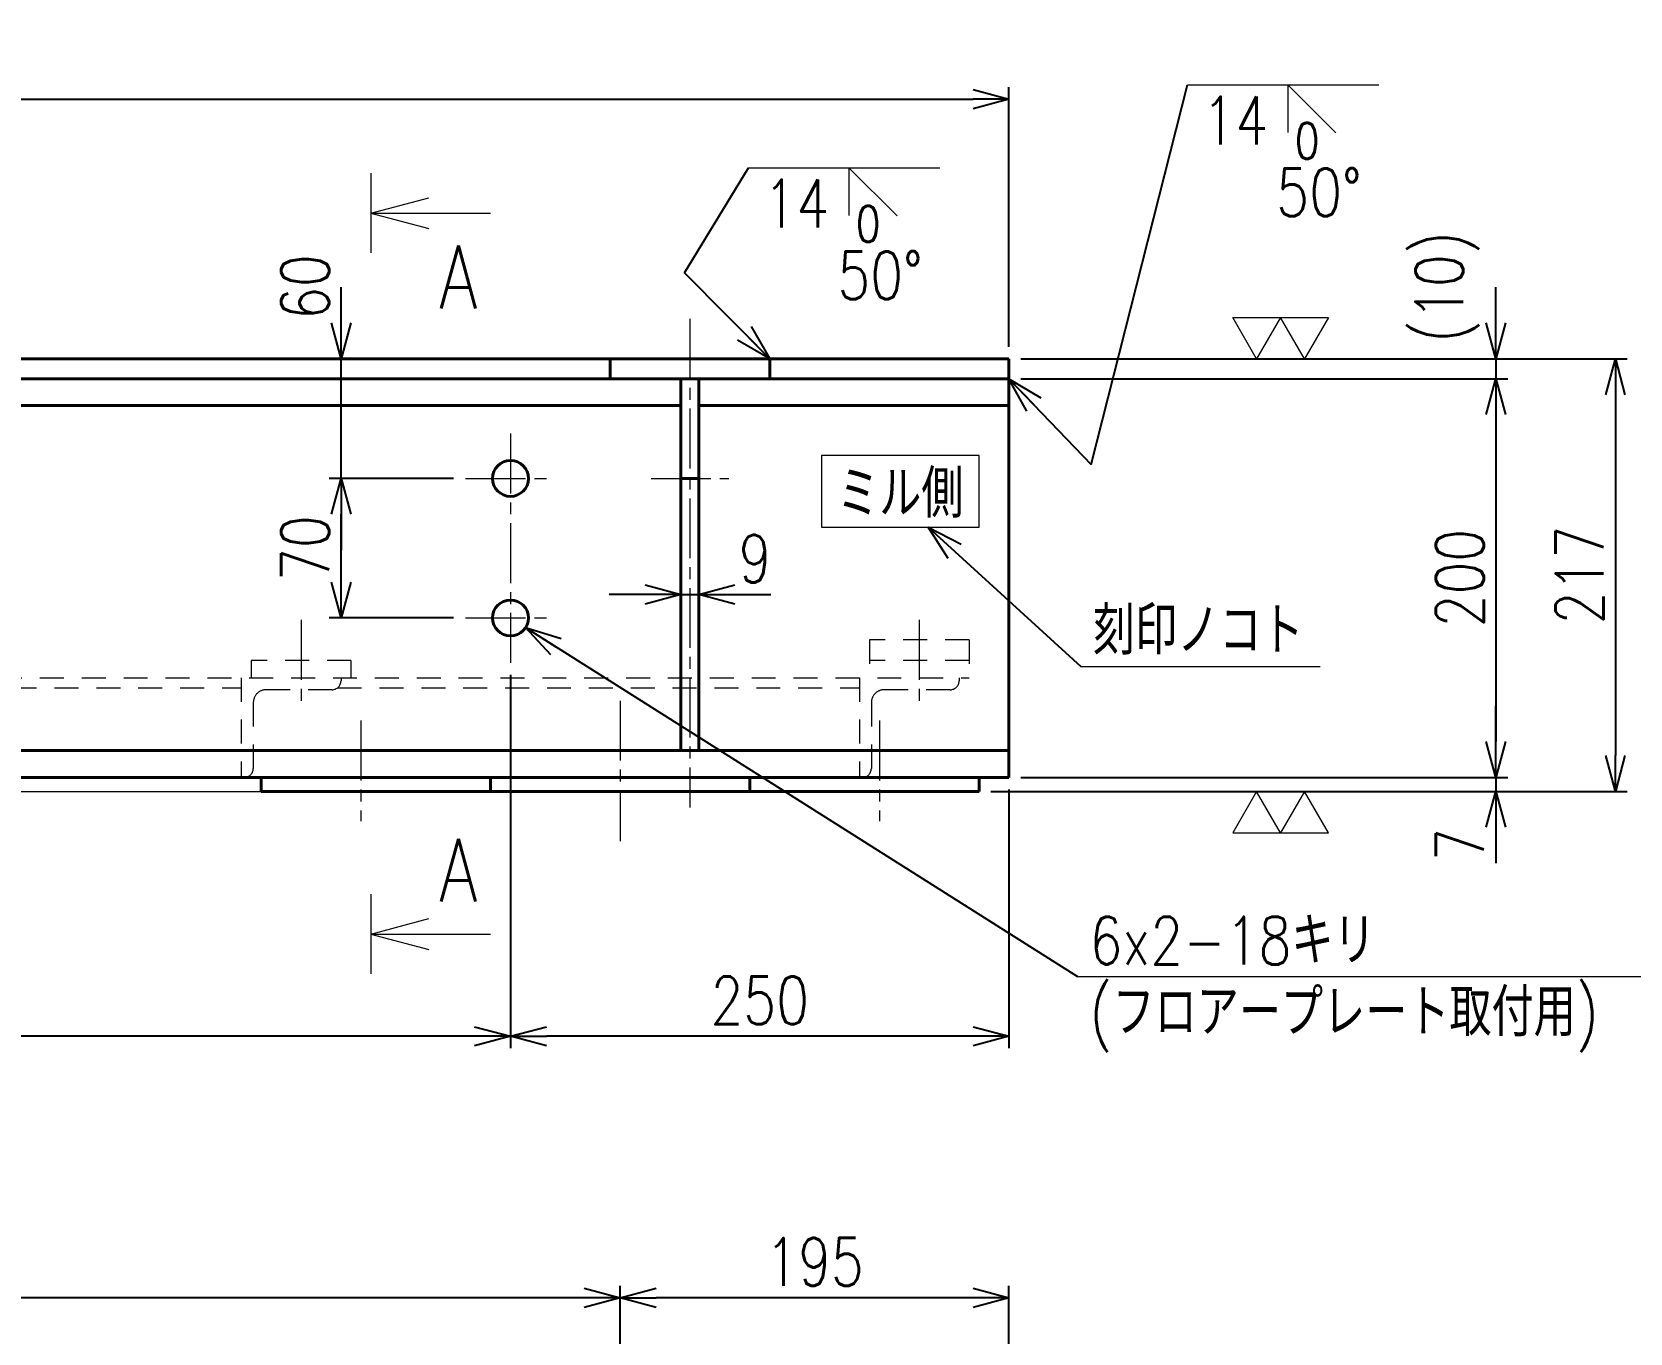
# Model space of a CAD drawing. Header units: millimetres. Extents: x 0 to 5046, y 0 to 3564.
# Drawn here: x 2561 to 3363, y 1340 to 1992 of the extents above; entities that cross this region are included whole.
import ezdxf
from ezdxf.enums import TextEntityAlignment as Align

# ---------------------------------------------------------------- set-up
doc = ezdxf.new("R2010")
doc.units = ezdxf.units.MM
doc.header["$LTSCALE"] = 6
doc.linetypes.add('GEN7A', pattern=[7.5, 5, -0.75, 1, -0.75])
doc.linetypes.add('HIDDEN2', pattern=[3.5, 2, -1.5])
doc.layers.get('0').update_dxf_attribs({"lineweight": 20})
doc.layers.get('DEFPOINTS').update_dxf_attribs({"color": 253})
for name, color, linetype, lineweight in [('2', 5, 'Continuous', 40), ('3A', 6, 'HIDDEN2', 20), ('4', 3, 'Continuous', 13), ('5', 3, 'Continuous', 13), ('6', 7, 'Continuous', 50), ('7A', 4, 'GEN7A', 13), ('8', 1, 'Continuous', 13)]:
    doc.layers.add(name, color=color, linetype=linetype, lineweight=lineweight)
doc.styles.get("Standard").update_dxf_attribs({"font": 'romans.shx', "width": 0.8, "bigfont": 'extfont2.shx'})
doc.dimstyles.new('GEN-ISO$0', dxfattribs={"dimscale": 6, "dimtxt": 4, "dimasz": 3, "dimexe": 1, "dimexo": 1, "dimgap": 1, "dimtad": 3, "dimrnd": 0.01, "dimdsep": 46, "dimtxsty": 'Standard', "dimblk": 'OPEN30', "dimcen": 0, "dimclrt": 7, "dimazin": 2, "dimtp": 0.1, "dimtm": 0.1, "dimtfac": 0.6, "dimtmove": 2, "dimatfit": 3, "dimldrblk": 'OPEN30', "dimfxl": 1, "dimarcsym": 0})
doc.dimstyles.new('GEN-ISO$7', dxfattribs={"dimscale": 6, "dimtxt": 4, "dimasz": 3, "dimexe": 1, "dimexo": 1, "dimgap": 1, "dimtad": 3, "dimrnd": 0.01, "dimdsep": 46, "dimtxsty": 'Standard', "dimblk": 'OPEN30', "dimcen": 0, "dimclrt": 7, "dimazin": 2, "dimtp": 0.1, "dimtm": 0.1, "dimtfac": 0.6, "dimtmove": 2, "dimatfit": 3, "dimldrblk": 'OPEN30', "dimfxl": 1, "dimarcsym": 0})

# ---------------------------------------------------------------- blocks, each defined once
blk = doc.blocks.new('A$C57D56A12')
at = {"layer": '4'}
blk.add_lwpolyline([(0, 0), (79, 0), (79, 36), (0, 36)], close=True, dxfattribs=at)
at = {"layer": '6', "width": 0.8}
blk.add_text('ミル側', height=24, dxfattribs=at).set_placement((39.5, 18), align=Align.MIDDLE)
blk = doc.blocks.new('_Open30')
at = {"color": 0, "linetype": 'ByBlock', "lineweight": -2}
for p, q in [((-1, 0.268), (0, 0)), ((0, 0), (-1, -0.268)), ((0, 0), (-1, 0))]:
    blk.add_line(p, q, dxfattribs=at)
blk = doc.blocks.new('*D97')
at = {"layer": '5', "color": 0, "lineweight": -2, "transparency": 16777216}
for p, q in [((3057.13, 1828.35), (3361.28, 1828.35)), ((3355.28, 1810.35), (3355.28, 1629.35)), ((3042.13, 1611.35), (3361.28, 1611.35))]:
    blk.add_line(p, q, dxfattribs=at)
at = {"layer": 'DEFPOINTS', "color": 0, "transparency": 16777216}
for p in [(3051.13, 1828.35), (3036.13, 1611.35), (3355.28, 1611.35)]:
    blk.add_point(p, dxfattribs=at)
at = {"layer": '5', "color": 0, "lineweight": -2, "transparency": 16777216, "xscale": 18, "yscale": 18, "zscale": 18}
for p, rotation in [((3355.28, 1828.35), 90), ((3355.28, 1611.35), 270)]:
    blk.add_blockref('_Open30', p, dxfattribs=dict(at, rotation=rotation))
at = {"layer": '5', "color": 7, "transparency": 16777216, "insert": (3337.28, 1719.85), "char_height": 24, "attachment_point": 5, "rotation": 90}
blk.add_mtext('217', dxfattribs=at)
blk = doc.blocks.new('*D98')
at = {"layer": '5', "color": 0, "lineweight": -2, "transparency": 16777216}
for p, q in [((3295.28, 1846.35), (3295.28, 1864.35)), ((3057.13, 1828.35), (3301.28, 1828.35)), ((3295.28, 1828.35), (3295.28, 1818.35)), ((3057.13, 1818.35), (3301.28, 1818.35)), ((3295.28, 1800.35), (3295.28, 1782.35))]:
    blk.add_line(p, q, dxfattribs=at)
at = {"layer": 'DEFPOINTS', "color": 0, "transparency": 16777216}
for p in [(3051.13, 1828.35), (3051.13, 1818.35), (3295.28, 1818.35)]:
    blk.add_point(p, dxfattribs=at)
at = {"layer": '5', "color": 0, "lineweight": -2, "transparency": 16777216, "xscale": 18, "yscale": 18, "zscale": 18}
for p, rotation in [((3295.28, 1828.35), 270), ((3295.28, 1818.35), 90)]:
    blk.add_blockref('_Open30', p, dxfattribs=dict(at, rotation=rotation))
at = {"layer": '5', "color": 7, "transparency": 16777216, "insert": (3270.99, 1864.35), "char_height": 24, "attachment_point": 5, "rotation": 90}
blk.add_mtext('(10)', dxfattribs=at)
blk = doc.blocks.new('*D99')
at = {"layer": '5', "color": 0, "lineweight": -2, "transparency": 16777216}
for p, q in [((3057.13, 1818.35), (3301.28, 1818.35)), ((3295.28, 1800.35), (3295.28, 1636.35)), ((3057.13, 1618.35), (3301.28, 1618.35))]:
    blk.add_line(p, q, dxfattribs=at)
at = {"layer": 'DEFPOINTS', "color": 0, "transparency": 16777216}
for p in [(3051.13, 1818.35), (3051.13, 1618.35), (3295.28, 1618.35)]:
    blk.add_point(p, dxfattribs=at)
at = {"layer": '5', "color": 0, "lineweight": -2, "transparency": 16777216, "xscale": 18, "yscale": 18, "zscale": 18}
for p, rotation in [((3295.28, 1818.35), 90), ((3295.28, 1618.35), 270)]:
    blk.add_blockref('_Open30', p, dxfattribs=dict(at, rotation=rotation))
at = {"layer": '5', "color": 7, "transparency": 16777216, "insert": (3277.28, 1718.35), "char_height": 24, "attachment_point": 5, "rotation": 90}
blk.add_mtext('200', dxfattribs=at)
blk = doc.blocks.new('*D100')
at = {"layer": '5', "color": 0, "lineweight": -2, "transparency": 16777216}
for p, q in [((3295.28, 1636.35), (3295.28, 1654.35)), ((3042.13, 1611.35), (3301.28, 1611.35)), ((3057.13, 1618.35), (3301.28, 1618.35)), ((3295.28, 1618.35), (3295.28, 1611.35)), ((3295.28, 1593.35), (3295.28, 1575.35))]:
    blk.add_line(p, q, dxfattribs=at)
at = {"layer": 'DEFPOINTS', "color": 0, "transparency": 16777216}
for p in [(3036.13, 1611.35), (3051.13, 1618.35), (3295.28, 1611.35)]:
    blk.add_point(p, dxfattribs=at)
at = {"layer": '5', "color": 0, "lineweight": -2, "transparency": 16777216, "xscale": 18, "yscale": 18, "zscale": 18}
for p, rotation in [((3295.28, 1618.35), 270), ((3295.28, 1611.35), 90)]:
    blk.add_blockref('_Open30', p, dxfattribs=dict(at, rotation=rotation))
at = {"layer": '5', "color": 7, "transparency": 16777216, "insert": (3277.28, 1584.62), "char_height": 24, "attachment_point": 5, "rotation": 90}
blk.add_mtext('7', dxfattribs=at)
blk = doc.blocks.new('100S')
for p, q in [((-2, 3.464096), (2, 3.464096)), ((0, 0), (-2, 3.464096)), ((2, 3.464096), (0, 0))]:
    blk.add_line(p, q)
blk = doc.blocks.new('*D101')
at = {"layer": '5', "color": 0, "lineweight": -2, "transparency": 16777216}
for p, q in [((1411.13, 1824.35), (1411.13, 1964.57)), ((3051.13, 1834.35), (3051.13, 1964.57)), ((1429.13, 1958.57), (3033.13, 1958.57))]:
    blk.add_line(p, q, dxfattribs=at)
at = {"layer": 'DEFPOINTS', "color": 0, "transparency": 16777216}
for p in [(3051.13, 1958.57), (3051.13, 1828.35), (1411.13, 1818.35)]:
    blk.add_point(p, dxfattribs=at)
at = {"layer": '5', "color": 0, "lineweight": -2, "transparency": 16777216, "xscale": 18, "yscale": 18, "zscale": 18, "rotation": 180}
blk.add_blockref('_Open30', (1411.13, 1958.57), dxfattribs=at)
at = {"layer": '5', "color": 0, "lineweight": -2, "transparency": 16777216, "xscale": 18, "yscale": 18, "zscale": 18}
blk.add_blockref('_Open30', (3051.13, 1958.57), dxfattribs=at)
at = {"layer": '5', "color": 7, "transparency": 16777216, "insert": (2231.13, 1976.57), "char_height": 24, "attachment_point": 5}
blk.add_mtext('1640', dxfattribs=at)
blk = doc.blocks.new('SEC')
at = {"layer": '8'}
for p, q in [((0, 0), (0, 10)), ((0, 0), (-1.29, 4.83)), ((0, 0), (1.29, 4.83)), ((-3.33, 0), (3.33, 0))]:
    blk.add_line(p, q, dxfattribs=at)
blk = doc.blocks.new('*D102')
at = {"layer": '5', "color": 0, "lineweight": -2, "transparency": 16777216}
for p, q in [((2772.63, 1768.35), (2710.19, 1768.35)), ((2716.19, 1716.35), (2716.19, 1750.35)), ((2772.63, 1698.35), (2710.19, 1698.35))]:
    blk.add_line(p, q, dxfattribs=at)
at = {"layer": 'DEFPOINTS', "color": 0, "transparency": 16777216}
for p in [(2716.19, 1768.35), (2778.63, 1768.35), (2778.63, 1698.35)]:
    blk.add_point(p, dxfattribs=at)
at = {"layer": '5', "color": 0, "lineweight": -2, "transparency": 16777216, "xscale": 18, "yscale": 18, "zscale": 18}
for p, rotation in [((2716.19, 1768.35), 90), ((2716.19, 1698.35), 270)]:
    blk.add_blockref('_Open30', p, dxfattribs=dict(at, rotation=rotation))
at = {"layer": '5', "color": 7, "transparency": 16777216, "insert": (2698.19, 1733.35), "char_height": 24, "attachment_point": 5, "rotation": 90}
blk.add_mtext('70', dxfattribs=at)
blk = doc.blocks.new('*D103')
at = {"layer": '5', "color": 0, "lineweight": -2, "transparency": 16777216}
for p, q in [((2716.19, 1846.35), (2716.19, 1864.35)), ((2716.19, 1768.35), (2716.19, 1828.35)), ((2772.63, 1768.35), (2710.19, 1768.35)), ((2716.19, 1750.35), (2716.19, 1732.35))]:
    blk.add_line(p, q, dxfattribs=at)
at = {"layer": 'DEFPOINTS', "color": 0, "transparency": 16777216}
for p in [(2716.19, 1828.35), (2778.63, 1828.35), (2778.63, 1768.35)]:
    blk.add_point(p, dxfattribs=at)
at = {"layer": '5', "color": 0, "lineweight": -2, "transparency": 16777216, "xscale": 18, "yscale": 18, "zscale": 18}
for p, rotation in [((2716.19, 1828.35), 270), ((2716.19, 1768.35), 90)]:
    blk.add_blockref('_Open30', p, dxfattribs=dict(at, rotation=rotation))
at = {"layer": '5', "color": 7, "transparency": 16777216, "insert": (2698.19, 1864.35), "char_height": 24, "attachment_point": 5, "rotation": 90}
blk.add_mtext('60', dxfattribs=at)
blk = doc.blocks.new('*D104')
at = {"layer": '5', "color": 0, "lineweight": -2, "transparency": 16777216}
for p, q in [((2801.13, 1669.85), (2801.13, 1482.51)), ((3051.13, 1612.35), (3051.13, 1482.51)), ((3033.13, 1488.51), (2819.13, 1488.51))]:
    blk.add_line(p, q, dxfattribs=at)
at = {"layer": 'DEFPOINTS', "color": 0, "transparency": 16777216}
for p in [(2801.13, 1675.85), (3051.13, 1618.35), (2801.13, 1488.51)]:
    blk.add_point(p, dxfattribs=at)
at = {"layer": '5', "color": 0, "lineweight": -2, "transparency": 16777216, "xscale": 18, "yscale": 18, "zscale": 18, "rotation": 180}
blk.add_blockref('_Open30', (2801.13, 1488.51), dxfattribs=at)
at = {"layer": '5', "color": 0, "lineweight": -2, "transparency": 16777216, "xscale": 18, "yscale": 18, "zscale": 18}
blk.add_blockref('_Open30', (3051.13, 1488.51), dxfattribs=at)
at = {"layer": '5', "color": 7, "transparency": 16777216, "insert": (2926.13, 1506.51), "char_height": 24, "attachment_point": 5}
blk.add_mtext('250', dxfattribs=at)
blk = doc.blocks.new('*D105')
at = {"layer": '5', "color": 0, "lineweight": -2, "transparency": 16777216}
for p, q in [((2231.13, 1669.85), (2231.13, 1482.51)), ((2801.13, 1669.85), (2801.13, 1482.51)), ((2783.13, 1488.51), (2249.13, 1488.51))]:
    blk.add_line(p, q, dxfattribs=at)
at = {"layer": 'DEFPOINTS', "color": 0, "transparency": 16777216}
for p in [(2231.13, 1675.85), (2801.13, 1675.85), (2231.13, 1488.51)]:
    blk.add_point(p, dxfattribs=at)
at = {"layer": '5', "color": 0, "lineweight": -2, "transparency": 16777216, "xscale": 18, "yscale": 18, "zscale": 18, "rotation": 180}
blk.add_blockref('_Open30', (2231.13, 1488.51), dxfattribs=at)
at = {"layer": '5', "color": 0, "lineweight": -2, "transparency": 16777216, "xscale": 18, "yscale": 18, "zscale": 18}
blk.add_blockref('_Open30', (2801.13, 1488.51), dxfattribs=at)
at = {"layer": '5', "color": 7, "transparency": 16777216, "insert": (2516.13, 1506.51), "char_height": 24, "attachment_point": 5}
blk.add_mtext('570', dxfattribs=at)
blk = doc.blocks.new('*D50')
at = {"layer": '5', "color": 0, "lineweight": -2, "transparency": 16777216}
for p, q in [((2856.13, 1159.42), (2856.13, 1363.33)), ((3051.13, 1119.42), (3051.13, 1363.33)), ((3033.13, 1357.33), (2874.13, 1357.33))]:
    blk.add_line(p, q, dxfattribs=at)
at = {"layer": 'DEFPOINTS', "color": 0, "transparency": 16777216}
for p in [(2856.13, 1357.33), (2856.13, 1153.42), (3051.13, 1113.42)]:
    blk.add_point(p, dxfattribs=at)
at = {"layer": '5', "color": 0, "lineweight": -2, "transparency": 16777216, "xscale": 18, "yscale": 18, "zscale": 18, "rotation": 180}
blk.add_blockref('_Open30', (2856.13, 1357.33), dxfattribs=at)
at = {"layer": '5', "color": 0, "lineweight": -2, "transparency": 16777216, "xscale": 18, "yscale": 18, "zscale": 18}
blk.add_blockref('_Open30', (3051.13, 1357.33), dxfattribs=at)
at = {"layer": '5', "color": 7, "transparency": 16777216, "insert": (2953.63, 1375.33), "char_height": 24, "attachment_point": 5}
blk.add_mtext('195', dxfattribs=at)
blk = doc.blocks.new('*D51')
at = {"layer": '5', "color": 0, "lineweight": -2, "transparency": 16777216}
for p, q in [((1606.13, 1159.42), (1606.13, 1363.33)), ((2856.13, 1159.42), (2856.13, 1363.33)), ((2838.13, 1357.33), (1624.13, 1357.33))]:
    blk.add_line(p, q, dxfattribs=at)
at = {"layer": 'DEFPOINTS', "color": 0, "transparency": 16777216}
for p in [(1606.13, 1357.33), (1606.13, 1153.42), (2856.13, 1153.42)]:
    blk.add_point(p, dxfattribs=at)
at = {"layer": '5', "color": 0, "lineweight": -2, "transparency": 16777216, "xscale": 18, "yscale": 18, "zscale": 18, "rotation": 180}
blk.add_blockref('_Open30', (1606.13, 1357.33), dxfattribs=at)
at = {"layer": '5', "color": 0, "lineweight": -2, "transparency": 16777216, "xscale": 18, "yscale": 18, "zscale": 18}
blk.add_blockref('_Open30', (2856.13, 1357.33), dxfattribs=at)
at = {"layer": '5', "color": 7, "transparency": 16777216, "insert": (2231.13, 1375.33), "char_height": 24, "attachment_point": 5}
blk.add_mtext('1250', dxfattribs=at)
blk = doc.blocks.new('*D36')
at = {"layer": '5', "color": 0, "lineweight": -2, "transparency": 16777216}
for p, q in [((2868.63, 1710.14), (2850.63, 1710.14)), ((2886.63, 1710.14), (2895.63, 1710.14)), ((2913.63, 1710.14), (2931.63, 1710.14))]:
    blk.add_line(p, q, dxfattribs=at)
at = {"layer": 'DEFPOINTS', "color": 0, "transparency": 16777216}
for p in [(2895.63, 1710.14), (2886.63, 1631.85), (2895.63, 1631.85)]:
    blk.add_point(p, dxfattribs=at)
at = {"layer": '5', "color": 0, "lineweight": -2, "transparency": 16777216, "xscale": 18, "yscale": 18, "zscale": 18}
blk.add_blockref('_Open30', (2886.63, 1710.14), dxfattribs=at)
at = {"layer": '5', "color": 0, "lineweight": -2, "transparency": 16777216, "xscale": 18, "yscale": 18, "zscale": 18, "rotation": 180}
blk.add_blockref('_Open30', (2895.63, 1710.14), dxfattribs=at)
at = {"layer": '5', "color": 7, "transparency": 16777216, "insert": (2923.69, 1728.14), "char_height": 24, "attachment_point": 5}
blk.add_mtext('9', dxfattribs=at)

msp = doc.modelspace()

# ---------------------------------------------------------------- linework, layer by layer
at = {"layer": '2'}
for p, q in [((1426.13, 1828.354), (3051.13, 1828.354)), ((2851.13, 1828.354), (2851.13, 1818.354)), ((2931.13, 1828.354), (2931.13, 1818.354)), ((3051.13, 1818.354), (3051.13, 1828.354)), ((1411.13, 1818.354), (3051.13, 1818.354)), ((2886.63, 1818.354), (2886.63, 1631.854)), ((2895.63, 1818.354), (2895.63, 1631.854)), ((3051.13, 1818.354), (3051.13, 1618.354)), ((2420.63, 1804.854), (2886.63, 1804.854)), ((2895.63, 1804.854), (3051.13, 1804.854)), ((2886.63, 1768.354), (2895.63, 1768.354)), ((1411.13, 1631.854), (3051.13, 1631.854)), ((1411.13, 1618.354), (3051.13, 1618.354)), ((2676.13, 1618.354), (2676.13, 1611.354)), ((2676.13, 1611.354), (3036.13, 1611.354)), ((2791.13, 1618.354), (2791.13, 1611.354)), ((2921.13, 1618.354), (2921.13, 1611.354)), ((3036.13, 1618.354), (3036.13, 1611.354))]:
    msp.add_line(p, q, dxfattribs=at)
for centre in [(2801.13, 1768.354), (2801.13, 1698.354)]:
    msp.add_circle(centre, 9, dxfattribs=at)
at = {"layer": '3A'}
for p, q in [((2981.13, 1687.354), (2981.13, 1668.354)), ((3031.13, 1687.354), (2981.13, 1687.354)), ((3031.13, 1687.354), (3031.13, 1668.354)), ((2671.13, 1677.054), (2671.13, 1668.354)), ((2721.13, 1677.054), (2671.13, 1677.054)), ((2721.13, 1677.054), (2721.13, 1668.354)), ((3031.13, 1677.054), (2981.13, 1677.054)), ((1431.13, 1668.354), (3031.13, 1668.354)), ((2666.13, 1668.354), (2666.13, 1618.354)), ((2716.13, 1668.354), (2716.13, 1666.854)), ((2976.13, 1668.354), (2976.13, 1618.354)), ((3026.13, 1668.354), (3026.13, 1666.854)), ((2404.458, 1663.354), (2666.13, 1663.354)), ((2711.63, 1662.354), (2678.63, 1662.354)), ((2714.458, 1663.354), (2976.13, 1663.354)), ((3021.63, 1662.354), (2988.63, 1662.354)), ((2672.13, 1655.854), (2672.13, 1622.854)), ((2982.13, 1655.854), (2982.13, 1622.854)), ((2667.63, 1618.354), (2666.13, 1618.354)), ((2977.63, 1618.354), (2976.13, 1618.354))]:
    msp.add_line(p, q, dxfattribs=at)
for centre, radius, start, end in [((2678.63, 1655.854), 6.5, 90.00002, 180.00005), ((2711.63, 1666.854), 4.5, 270, 359.999982), ((2988.63, 1655.854), 6.5, 90.00002, 180.00005), ((3021.63, 1666.854), 4.5, 270, 359.999982), ((2667.63, 1622.854), 4.5, 270, 359.999982), ((2977.63, 1622.854), 4.5, 270, 359.999982)]:
    msp.add_arc(centre, radius, start, end, dxfattribs=at)
at = {"layer": '4', "ltscale": 5}
for p, q in [((3140.647, 1965.87), (3236.647, 1965.87)), ((2920.507, 1924.223), (3016.507, 1924.223))]:
    msp.add_line(p, q, dxfattribs=at)
at = {"layer": '4'}
msp.add_line((1786.13, 1611.354), (2676.13, 1611.354), dxfattribs=at)
at = {"layer": '5'}
for p, q in [((3087.267, 1674.026), (3207.275, 1674.026)), ((3085.58, 1518.515), (3375.406, 1518.515))]:
    msp.add_line(p, q, dxfattribs=at)
at = {"layer": '7A'}
for p, q in [((2891.13, 1848.354), (2891.13, 1603.354)), ((2801.13, 1790.854), (2801.13, 1675.854)), ((2778.63, 1768.354), (2823.63, 1768.354)), ((2871.63, 1768.354), (2910.63, 1768.354)), ((2696.13, 1697.354), (2696.13, 1652.354)), ((2778.63, 1698.354), (2823.63, 1698.354)), ((3006.13, 1697.354), (3006.13, 1652.354)), ((2856.13, 1656.854), (2856.13, 1586.354)), ((2726.13, 1646.854), (2726.13, 1596.354)), ((2986.13, 1646.854), (2986.13, 1596.354))]:
    msp.add_line(p, q, dxfattribs=at)
at = {"layer": '8'}
for p, q in [((3191.047, 1965.87), (3215.145, 1941.772)), ((3191.047, 1965.87), (3191.047, 1941.87)), ((2970.907, 1924.223), (2995.005, 1900.125)), ((2970.907, 1924.223), (2970.907, 1900.223))]:
    msp.add_line(p, q, dxfattribs=at)

# ---------------------------------------------------------------- block references
msp.add_blockref('A$C57D56A12', (2957.13, 1743.854))
at = {"layer": '8', "yscale": 6, "zscale": 6}
for name, p, xscale, rotation in [('SEC', (2731.141, 1901.445), 6, 270), ('100S', (3175.369, 1611.354), -6, 180), ('100S', (3199.369, 1611.354), -6, 180), ('SEC', (2731.141, 1539.791), 6, 270)]:
    msp.add_blockref(name, p, dxfattribs=dict(at, xscale=xscale, rotation=rotation))
at = {"layer": '8', "xscale": 6, "yscale": 6, "zscale": 6}
for p in [(3175.369, 1828.354), (3199.369, 1828.354)]:
    msp.add_blockref('100S', p, dxfattribs=at)

# ---------------------------------------------------------------- texts
at = {"layer": '6', "ltscale": 5, "width": 0.8}
for s, height, p in [('14', 24, (3164.647, 1947.87)), ('0', 18, (3200.647, 1937.67)), ('50%%D', 24, (3206.647, 1911.87)), ('14', 24, (2944.507, 1906.223)), ('0', 18, (2980.507, 1896.023)), ('50%%D', 24, (2986.507, 1870.223))]:
    msp.add_text(s, height=height, dxfattribs=at).set_placement(p, align=Align.MIDDLE_CENTER)
at = {"layer": '6', "width": 0.8}
for p in [(2775.009, 1853.654), (2775.009, 1556.081)]:
    msp.add_text('A', height=31.5, dxfattribs=at).set_placement(p, align=Align.CENTER)
for s, p in [('刻印ノコト', (3093.267, 1680.026)), ('6x2-18キリ', (3091.58, 1524.515)), ('(フロアープレート取付用)', (3091.58, 1488.515))]:
    msp.add_text(s, height=24, dxfattribs=at).set_placement(p)

# ---------------------------------------------------------------- dimensions: what is measured, and where the dimension line sits
at = {"layer": '5'}
for base, p1, p2, picture, middle in [((3051.13, 1958.569), (1411.13, 1818.354), (3051.13, 1828.354), '*D101', (2231.13, 1976.569)), ((2231.13, 1488.515), (2801.13, 1675.854), (2231.13, 1675.854), '*D105', (2516.13, 1506.515)), ((2801.13, 1488.515), (3051.13, 1618.354), (2801.13, 1675.854), '*D104', (2926.13, 1506.515)), ((1606.13, 1357.331), (2856.13, 1153.422), (1606.13, 1153.422), '*D51', (2231.13, 1375.331)), ((2856.13, 1357.331), (3051.13, 1113.422), (2856.13, 1153.422), '*D50', (2953.63, 1375.331))]:
    dim = msp.add_linear_dim(base=base, p1=p1, p2=p2, dimstyle='GEN-ISO$0', override={"dimtmove": 1}, dxfattribs=at)
    dim.commit()
    dim.dimension.update_dxf_attribs({"geometry": picture, "text_midpoint": middle})
dim = msp.add_linear_dim(base=(3295.275, 1818.354), p1=(3051.13, 1828.354), p2=(3051.13, 1818.354), angle=90, text='(<>)', dimstyle='GEN-ISO$0', override={"dimtmove": 1}, dxfattribs=at)
dim.commit()
dim.dimension.update_dxf_attribs({"geometry": '*D98', "text_midpoint": (3295.275, 1864.354), "dimtype": 160})
for base, p1, p2, override, picture, middle in [((2716.194, 1828.354), (2778.63, 1768.354), (2778.63, 1828.354), {"dimse2": 1, "dimtmove": 1, "dimatfit": 0}, '*D103', (2716.194, 1864.354)), ((3295.275, 1611.354), (3051.13, 1618.354), (3036.13, 1611.354), {"dimtmove": 1}, '*D100', (3295.275, 1584.622))]:
    dim = msp.add_linear_dim(base=base, p1=p1, p2=p2, angle=90, dimstyle='GEN-ISO$0', override=override, dxfattribs=at)
    dim.commit()
    dim.dimension.update_dxf_attribs({"geometry": picture, "text_midpoint": middle, "dimtype": 160})
for base, p1, p2, picture, middle in [((3355.275, 1611.354), (3051.13, 1828.354), (3036.13, 1611.354), '*D97', (3337.275, 1719.854)), ((3295.275, 1618.354), (3051.13, 1818.354), (3051.13, 1618.354), '*D99', (3277.275, 1718.354)), ((2716.194, 1768.354), (2778.63, 1698.354), (2778.63, 1768.354), '*D102', (2698.194, 1733.354))]:
    dim = msp.add_linear_dim(base=base, p1=p1, p2=p2, angle=90, dimstyle='GEN-ISO$0', override={"dimtmove": 1}, dxfattribs=at)
    dim.commit()
    dim.dimension.update_dxf_attribs({"geometry": picture, "text_midpoint": middle})
dim = msp.add_linear_dim(base=(2895.63, 1710.139), p1=(2886.63, 1631.854), p2=(2895.63, 1631.854), dimstyle='GEN-ISO$0', override={"dimse1": 1, "dimse2": 1, "dimtmove": 1}, dxfattribs=at)
dim.commit()
dim.dimension.update_dxf_attribs({"geometry": '*D36', "text_midpoint": (2923.694, 1710.139), "dimtype": 160})

# ---------------------------------------------------------------- leaders
for points in [[(3051.13, 1818.354), (3092.415, 1775.361), (3140.647, 1965.87)], [(2931.13, 1828.354), (2888.458, 1871.526), (2920.507, 1924.223)], [(3010.641, 1743.854), (3087.267, 1674.026)], [(2808.737, 1693.545), (3085.58, 1518.515)]]:
    msp.add_leader(points, dimstyle='GEN-ISO$7', override={"dimgap": 1, "dimtad": 0}, dxfattribs=at)

doc.saveas('drawing.dxf')
